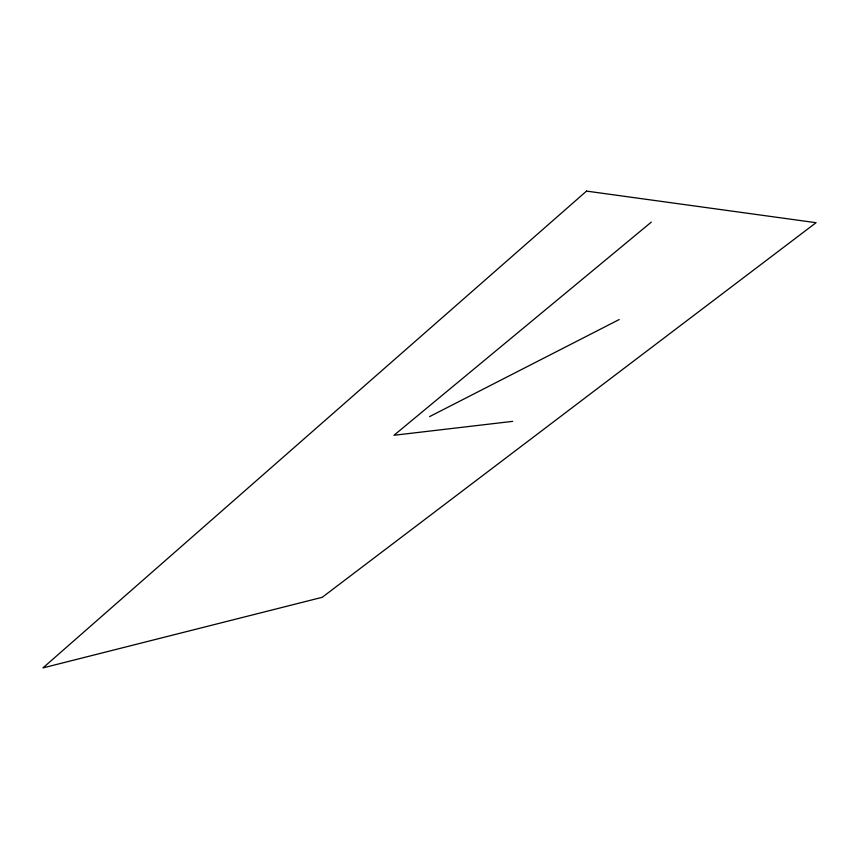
<?xml version="1.0" encoding="UTF-8"?>
<svg xmlns="http://www.w3.org/2000/svg" width="859" height="859" viewBox="0 0 859 859"><rect width="100%" height="100%" fill="white"/><g stroke="black" fill="none" stroke-linecap="round" stroke-linejoin="round"><path stroke-width="1.29" d="M651.326 222.105L393.98 435.277L512.673 421.361M429.575 416.615L619.199 319.548M586.525 191.095L42.95 667.905L322.243 597.295L816.05 222.696L586.525 191.095"/></g></svg>
